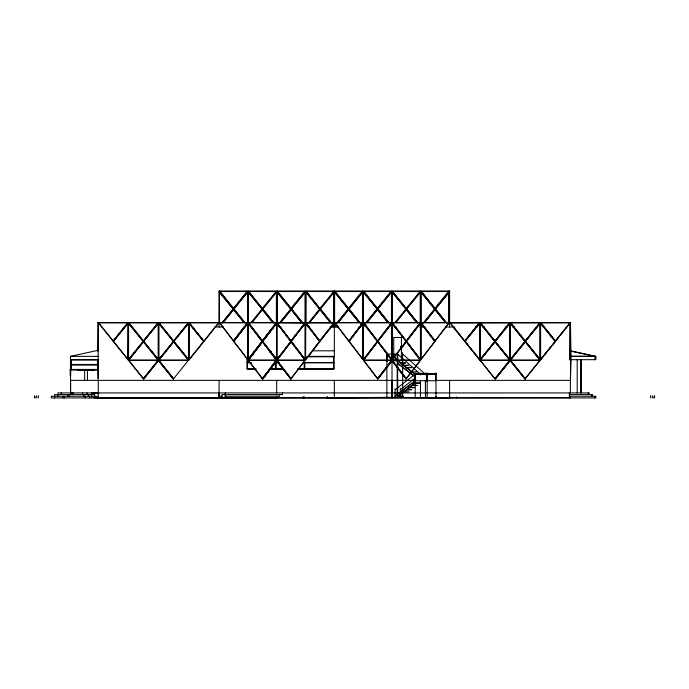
<?xml version="1.0" encoding="UTF-8"?>
<svg xmlns="http://www.w3.org/2000/svg" width="689" height="689" viewBox="0 0 689 689"><rect width="100%" height="100%" fill="white"/><g stroke="black" fill="none" stroke-linecap="round" stroke-linejoin="round"><path stroke-width="1.03" d="M387.029 353.001L387.27 360.76M392.032 397.329L391.981 323.141L377.805 341.399L391.765 359.649L394.048 357.16M397.932 397.329C396.726 393.522 410.833 398.078 398.044 396.554M406.57 389.905L411.833 389.569L406.226 389.905M397.932 396.554L414.683 383.256M425.346 380.707L425.457 397.329M326.672 397.915L391.929 397.329L449.581 397.915L449.581 380.362M570.458 322.779L570.793 360.011L570.458 322.555L540.262 360.235M570.458 322.59L570.165 359.684L570.165 356.359L595.847 356.359L595.847 359.684L569.605 359.684M594.9 359.684L594.9 356.359L570.216 356.265L570.363 350.813L595.847 356.359M415.079 380.957L395.279 395.899M426.982 374.282L415.398 374.282L415.398 373.834L415.398 381.043M276.754 397.329L276.728 397.915L98.303 397.915L98.277 380.362M420.471 380.931L420.471 382.92L412.332 382.92M392.058 354.06L397.389 360.7L392.153 354.18M276.728 397.329L276.892 397.915M397.622 360.941L397.639 354.12M570.354 351.02L569.415 350.813L594.9 356.359M247.489 322.779L233.511 341.064L219.524 322.779L247.652 322.779L233.433 341.064L244.251 326.93M247.721 323.141L247.721 359.649L233.692 341.399L247.885 323.141L247.661 359.649M247.885 323.141L233.692 341.399M262.233 341.399L248.109 359.649L248.109 323.141L262.233 341.399L248.049 359.649M262.32 341.064L276.298 322.779M251.459 326.93L262.268 341.064L276.47 322.779L248.341 322.779L262.431 341.064L272.611 327.766M248.341 360.011L262.32 341.735M262.526 341.399L276.702 359.649L262.578 341.399L276.918 323.141L290.87 341.399L276.918 359.649L262.526 341.399L273.318 327.292M248.505 360.011L262.483 341.735L276.47 360.011L248.281 360.011M262.742 341.399L276.702 323.141M290.87 341.399L276.754 359.649L276.702 322.555M304.934 322.779L290.965 341.064L276.987 322.779L305.098 322.779L290.939 341.064M276.298 360.459L262.32 378.743L248.281 360.459L276.47 360.459L262.268 378.743L267.358 372.094M291.214 341.399L305.339 323.141L291.197 341.399L305.339 359.649L305.348 291.929L291.456 309.034L302.299 322.555M262.526 379.079L276.496 360.821L290.87 379.079L276.728 360.821L262.526 379.079L276.539 360.821M277.15 360.011L291.102 341.735L305.098 360.011L276.961 360.011L291.128 341.735M290.706 379.079L322.934 336.904M324.2 335.242L326.112 332.753M327.378 331.09L328.653 329.428M290.939 378.743L305.089 360.459L276.961 360.459L290.965 378.743M305.718 359.649L319.662 341.399L305.554 323.141L305.554 359.649L305.752 291.929L319.636 309.034L308.534 322.883M333.898 322.779L319.756 341.064L305.787 322.779L276.565 322.555L334.923 322.779L348.901 341.064L362.879 322.779L305.787 322.779M308.483 356.359L328.61 330.04M334.845 322.779L348.737 341.064L362.715 322.779M348.987 341.399L363.112 323.141L348.987 341.399L363.112 359.649L363.249 291.929L377.133 309.034L366.29 322.555M363.336 359.649L377.46 341.399L363.336 323.141L363.336 359.649L377.46 341.399M377.546 341.064L391.697 322.779L363.568 322.779L377.546 341.064L391.533 322.779M377.546 341.735L363.568 360.011L391.697 360.011L377.71 341.735L391.533 360.011M377.805 341.399L392.144 323.141L406.105 341.399L401.032 348.031M363.732 360.011L377.71 341.735M406.105 341.399L391.981 359.649L377.968 341.399M406.191 341.064L420.342 322.779L392.213 322.779L406.191 341.064L420.178 322.779M377.546 378.743L391.697 360.459L363.568 360.459L377.546 378.743L391.533 360.459M393.488 358.349L392.213 360.011L420.342 360.011L406.364 341.735L394.754 356.687M406.45 341.399L420.574 323.141L420.574 359.649L406.45 341.399L420.574 323.141M392.377 360.011L393.652 358.349M401.274 348.384L406.364 341.735M406.191 378.743L420.342 360.459L392.213 360.459L406.191 378.743L420.178 360.459M420.798 359.649L434.923 341.399L420.798 323.141L420.798 359.649L434.923 341.399M435.009 341.064L449.159 322.779L421.031 322.779L435.009 341.064L448.987 322.779M233.605 341.064L244.414 326.93M234.329 340.564L244.483 327.292M234.493 340.564L244.655 327.292M248.677 358.823L261.381 342.226M262.268 341.064L272.439 327.766M261.544 342.226L248.212 359.649L248.273 323.141M248.918 359.184L262.483 341.735L249.082 359.184M262.69 341.399L273.481 327.292M270.536 367.935L276.255 360.459M276.427 360.459L262.431 378.743L248.445 360.459M262.69 379.079L276.659 360.821M127.784 322.779L113.117 341.072L127.956 322.779L98.441 322.779M128.033 323.124L113.375 341.399L128.197 323.124L128.033 359.675L128.197 323.124M128.421 359.675L143.243 341.399L128.421 323.124L128.421 359.675L143.243 341.399M143.338 341.072L158.177 322.779L128.662 322.779L143.338 341.072L158.014 322.779M158.177 360.011L143.501 341.727L128.662 360.011L188.407 360.011L173.568 341.727L158.892 360.011M143.605 341.399L158.427 323.124L158.427 359.675L143.605 341.399L158.427 323.124M128.834 360.011L143.501 341.727M143.338 378.752L158.177 360.459L128.662 360.459L143.338 378.752L158.014 360.459M158.642 359.675L173.473 341.399L158.642 359.675L158.642 323.124L173.473 341.399M173.568 341.072L188.407 322.779L158.892 322.779L173.568 341.072L188.243 322.779M173.826 341.399L188.657 323.124L188.657 359.675L173.826 341.399L188.657 323.124M159.056 360.011L173.731 341.727M173.301 379.079L158.642 360.803L173.301 379.079L218.628 322.779L189.122 322.779L203.789 341.072L189.286 322.779M188.846 360.235L219.076 322.555M221.97 322.883L233.244 309.034L222.142 322.883M233.468 308.551L247.377 291.413L219.731 291.413L233.468 308.551L247.213 291.413M223.003 322.581L233.468 309.525L244.104 322.581M244.965 322.883L233.864 309.034L247.747 291.929L247.747 322.934M223.167 322.581L233.64 309.525M233.864 309.034L247.747 291.929M250.77 322.883L262.044 309.034L248.161 291.929L248.161 322.934M262.268 308.551L276.177 291.413L248.531 291.413L262.268 308.551L248.695 291.413M251.804 322.581L262.268 309.525L272.904 322.581M273.766 322.883L262.664 309.034L276.547 291.929L276.547 322.934M251.967 322.581L262.431 309.525M262.664 309.034L276.547 291.929M279.829 322.555L290.844 309.034L279.734 322.883M291.068 308.551L304.969 291.413L277.322 291.413L291.068 308.551L304.805 291.413M280.612 322.555L291.232 309.525L301.704 322.581M280.767 322.581L291.232 309.525M291.456 309.034L305.348 291.929M319.868 308.551L333.769 291.413L306.123 291.413L319.868 308.551L306.286 291.413M309.413 322.555L320.032 309.525L330.496 322.581M331.099 322.555L320.256 309.034L334.139 291.929L334.139 326.138L332.821 324.708M309.559 322.581L320.032 309.525M320.256 309.034L334.139 291.929M336.344 323.994L334.449 326.138L335.758 324.51M337.059 322.883L348.333 309.034L337.489 322.555M348.556 308.551L362.466 291.413L334.82 291.413L348.556 308.551L362.302 291.413M336.783 324.209L334.82 326.655L338.153 326.655M338.092 322.581L348.556 309.525L359.176 322.555M360.054 322.883L348.953 309.034L362.672 291.929L362.836 322.555M334.983 326.655L336.301 325.019M338.273 322.555L348.729 309.525M348.953 309.034L362.836 291.929M365.859 322.883L377.133 309.034M377.357 308.551L391.266 291.413L363.62 291.413L377.357 308.551L391.094 291.413M363.99 325.423L365.136 323.994M364.274 325.845L365.583 324.209M366.892 322.581L377.357 309.525L387.976 322.555M388.854 322.883L377.753 309.034L391.464 291.929L391.636 322.555M364.438 325.837L365.756 324.2M367.073 322.555L377.52 309.525M377.753 309.034L391.636 291.929M394.659 322.883L405.933 309.034L392.041 291.929L392.041 322.934M406.157 308.551L420.057 291.413L392.411 291.413L406.157 308.551L392.584 291.413M395.684 322.581L406.157 309.525L416.793 322.581M417.655 322.883L406.544 309.034L420.436 291.929L420.436 322.934M395.856 322.581L406.321 309.525M406.544 309.034L420.436 291.929M423.451 322.883L434.725 309.034L423.623 322.883M434.957 308.551L448.858 291.413L421.212 291.413L434.957 308.551L448.694 291.413M424.484 322.581L434.957 309.525L445.585 322.581M446.455 322.883L435.345 309.034L449.581 291.929M424.648 322.581L435.121 309.525M435.345 309.034L449.228 291.929L449.245 322.934L449.228 291.929M464.696 341.072L479.535 322.779L450.02 322.779L464.696 341.072L479.372 322.779M464.954 341.399L479.785 323.124L479.785 359.675L464.954 341.399L479.785 323.124M480 359.675L494.823 341.399L480 323.124L480 359.675L494.823 341.399M494.926 341.072L509.765 322.779L480.25 322.779L494.926 341.072L509.593 322.779M509.765 360.011L495.09 341.727L480.25 360.011L539.987 360.011L525.311 341.727L510.471 360.011M495.184 341.399L510.006 323.124L510.006 359.675L495.184 341.399L510.006 359.675M480.414 360.011L495.09 341.727M495.348 341.399L510.006 323.124M494.926 378.752L509.765 360.459L480.25 360.459L494.926 378.752L509.593 360.459M510.23 359.675L525.052 341.399L510.23 323.124L510.23 359.675L525.052 341.399M525.147 341.072L539.987 322.779L510.471 322.779L525.147 341.072L539.823 322.779M525.414 341.399L540.236 323.124L540.236 359.675L525.414 341.399L540.236 323.124M495.348 379.079L510.006 360.803L495.184 379.079L450.184 322.779L449.417 322.555M510.644 360.011L525.311 341.727M525.147 378.752L539.987 360.459L510.471 360.459L525.147 378.752L539.823 360.459M540.452 359.675L555.282 341.399L540.452 359.675L540.452 323.124L555.282 341.399M555.377 341.072L570.216 322.779L540.701 322.779L555.377 341.072L570.053 322.779M397.45 363.249L415.183 376.607M412.332 385.47L415.019 382.92M400.507 389.569L415.243 377.994M395.047 396.218L415.209 380.707L415.209 372.947M397.932 396.287L411.979 385.47L417.594 385.47L412.332 385.142M435.775 373.834L435.81 374.273L435.853 373.834L427.283 373.834L427.335 380.707L435.853 380.707L435.853 373.834M98.002 322.555L219.335 322.555M218.465 322.779L219.378 322.555M70.571 392.928L70.459 356.359L98.165 350.262M435.775 374.282L427.283 374.282M250.882 355.593L252.949 355.214M269.468 352.157L271.535 351.769M386.985 353.913L387.063 361.088M450.184 322.779L570.656 322.555M219.076 291.929L233.244 309.034M276.918 359.649L276.952 291.929L290.844 309.034M334.449 326.138L334.449 291.929L348.333 309.034M420.841 322.934L420.841 291.929L434.725 309.034M262.044 309.034L248.161 291.929M319.636 309.034L305.752 291.929M405.933 309.034L392.041 291.929M97.829 322.555L570.793 322.555M98.165 322.779L97.829 351.407M188.872 323.124L203.694 341.399L188.872 323.124L188.872 359.675L189.036 323.124M278.382 326.655L280.664 326.655M307.182 326.655L309.464 326.655M330.599 326.655L333.769 326.655L332.46 325.027M214.804 326.991L223.4 326.991M329.997 326.991L338.635 326.991M358.874 326.991L361.01 326.991M394.091 326.991L396.227 326.991M419.67 326.991L425.035 326.991M445.258 326.991L454.921 326.991M475.195 326.991L477.331 326.991M482.662 326.991L484.798 326.991M505.071 326.991L507.207 326.991M512.547 326.991L514.683 326.991M319.67 341.399L305.554 323.141M283.644 350.813L284.161 350.813M298.053 350.813L298.57 350.813M312.462 350.813L334.329 350.813M386.985 354.112L397.243 354.112M570.483 356.273L570.492 350.847M70.459 356.359L98.165 356.359M279.407 356.359L279.923 356.359M302.29 356.359L302.807 356.359M307.578 356.359L334.329 356.359L334.329 291.085M569.855 356.359L569.674 359.684M273.499 356.799L275.591 356.799M306.622 356.799L333.941 356.799L333.941 369.209L297.941 369.209M70.459 359.684L98.716 359.684M97.804 359.908L70.984 359.908L70.984 364.447L97.804 364.447M188.407 360.459L158.892 360.459L173.568 378.752L159.056 360.459M392.144 360.821L377.805 379.079L391.929 360.821L405.942 379.079M247.136 362.56L250.495 362.56M275.367 362.56L275.591 358.719M275.755 362.56L279.114 362.56M333.941 362.56L304.538 362.56L304.538 357.763M247.136 362.784L251.537 362.784M275.367 362.784L275.591 368.77L270.14 368.77M275.755 362.784L279.114 362.784M333.941 362.784L303.995 362.784L304.211 357.763M400.309 362.974L405.588 362.974L400.309 363.31M70.571 364.67L98.165 364.67M97.804 364.894L70.984 364.894L70.984 369.433L97.804 369.433M403.194 365.196L408.465 365.196M403.194 365.523L408.465 365.523M406.071 367.409L411.342 367.409M406.071 367.737L411.342 367.737M247.136 368.77L255.722 368.77M275.755 368.77L283.3 368.77M297.717 368.77L333.941 368.77M256.325 369.209L247.136 369.209L247.136 358.719M270.002 369.209L275.591 369.209M283.033 369.209L275.755 369.209L275.755 358.719M70.02 369.657L98.165 369.657M70.235 369.881L70.683 369.881M70.872 369.881L97.804 369.881M77.573 369.993L94.074 369.993M70.235 370.32L70.683 370.277L70.683 375.195L70.235 375.195L70.235 370.277M77.969 370.32L93.842 370.32M411.833 371.845L417.103 371.845M415.398 374.058L435.775 374.058M426.982 374.213L415.321 374.213L415.321 383.256M70.235 375.583L70.683 375.583M415.622 380.362L70.571 380.362L70.571 392.523L72.233 392.523M435.414 380.362L570.38 380.362L570.38 392.928M415.321 380.707L426.982 380.707M415.321 381.043L415.209 382.92M412.332 383.256L420.471 383.256L420.471 397.329M409.447 387.356L414.709 387.356M409.102 387.692L414.709 387.692M403.694 391.791L408.947 391.791M569.312 394.59L592.506 394.59L592.506 396.253M219.076 396.253L222.271 396.253M225.157 396.253L279.579 396.253L279.579 394.59M391.765 397.329L392.248 397.329M570.492 397.751L93.67 397.915M91.516 392.928L99.009 393.238M334.156 322.555L334.992 323.21L334.156 322.555L334.992 322.874L319.929 341.064L305.95 322.779M395.262 389.69L415.019 374.282M397.639 360.915L414.709 374.058M397.682 360.803L415.26 374.428M397.467 363.292L415.476 377.271M397.622 354.112L420.281 374.058M402.729 354.112L425.13 374.058M334.329 322.555L334.992 323.21L334.492 322.555M540.865 322.779L555.541 341.072M540.452 323.124L555.11 341.399M510.644 322.779L525.311 341.072M525.578 341.399L540.236 359.675M510.23 323.124L524.889 341.399M525.147 341.727L539.823 360.011M480.414 322.779L495.09 341.072M510.644 360.459L525.311 378.752M480 323.124L494.659 341.399M494.926 341.727L509.593 360.011M452.94 326.741L479.811 360.235M421.375 291.413L435.121 308.551M435.508 309.034L446.618 322.883M420.841 291.929L434.561 309.034M434.957 309.525L445.421 322.581M406.717 309.034L417.818 322.883M406.157 309.525L416.621 322.581M363.783 291.413L377.52 308.551M377.916 309.034L388.76 322.555M389.914 323.994L391.059 325.423M363.249 291.929L376.969 309.034M377.357 309.525L387.829 322.581M334.983 291.413L348.729 308.551M349.116 309.034L359.959 322.555M361.114 323.994L362.259 325.423M360.493 324.2L361.811 325.837M334.449 291.929L348.169 309.034M348.556 309.525L359.029 322.581M320.419 309.034L331.53 322.883M332.839 324.51L334.139 326.138M319.868 309.525L330.315 322.555M332.287 325.019L333.605 326.655M277.495 291.413L291.232 308.551M291.628 309.034L304.038 324.51M276.952 291.929L290.672 309.034M291.068 309.525L301.515 322.555M262.828 309.034L273.929 322.883M262.268 309.525L272.741 322.581M219.894 291.413L233.64 308.551M234.027 309.034L245.138 322.883M219.36 291.929L233.08 309.034M233.468 309.525L243.94 322.581M159.056 322.779L173.731 341.072M173.99 341.399L188.657 359.675M158.642 323.124L173.301 341.399M173.568 341.727L188.243 360.011M128.834 322.779L143.501 341.072M143.768 341.399L158.427 359.675M128.421 323.124L143.079 341.399M143.338 341.727L158.014 360.011M98.605 322.779L113.28 341.072M113.539 341.399L128.197 359.675M128.834 360.459L143.501 378.752M128.395 360.235L98.165 322.555L98.165 379.079L97.829 359.684M421.194 322.779L435.172 341.064M420.798 323.141L434.75 341.399M392.377 322.779L406.364 341.064M406.613 341.399L420.574 359.649M405.942 341.399L391.981 323.141L391.92 360.76M406.191 341.735L420.178 360.011M363.732 322.779L377.71 341.064M392.377 360.459L406.364 378.743M363.336 323.141L377.288 341.399M349.159 341.399L363.112 359.649M363.732 360.459L377.71 378.743M277.15 322.779L291.128 341.064M291.361 341.399L305.339 359.649M276.754 323.141L290.706 341.399M290.965 341.735L304.934 360.011M248.505 322.779L262.483 341.064M277.15 360.459L291.128 378.743M248.109 323.141L262.061 341.399M262.268 341.735L276.298 360.011M219.688 322.779L233.674 341.064M233.855 341.399L247.885 359.649M570.363 350.813L570.492 356.359M654.55 395.701L654.55 397.915M653.775 396.804L653.775 397.915M652.337 395.701L652.337 397.915M650.649 395.701L650.649 397.915M594.9 396.253L594.9 397.915M591.593 394.59L591.593 396.253M589.164 394.59L589.164 392.928L57.945 392.928L57.945 396.253M588.285 392.928L588.285 394.59M581.413 359.684L581.413 392.928M580.526 359.684L580.526 392.928M577.201 359.684L577.201 392.928M569.855 322.555L569.855 359.684M569.855 396.253L569.855 397.915M569.347 392.928L569.312 396.253L595.847 396.253L595.847 397.915L51.296 397.915L51.296 396.253L97.545 396.253L97.545 397.751M540.624 323.124L540.624 359.675M540.073 323.124L540.073 359.675M510.394 323.124L510.394 359.675M509.843 323.124L509.843 359.675M480.164 323.124L480.164 359.675M479.613 323.124L479.613 359.675M456.781 396.804L456.781 397.915M449.796 396.804L449.796 397.915M449.581 326.991L449.581 291.085L219.076 291.085L219.076 326.991M449.59 396.804L449.581 397.915M449.521 291.085L449.521 322.762M449.245 291.085L449.245 291.525M449.064 291.929L449.064 322.934M448.918 291.085L448.918 291.525L421.1 291.525L421.1 291.085M436.283 396.804L436.283 397.915M436.077 396.804L436.077 397.915M435.965 372.947L435.965 397.329M427.171 372.947L427.171 380.707M427.171 381.043L427.171 397.329M426.982 373.834L426.982 381.043M425.535 373.834L425.535 374.282M425.346 372.947L425.346 374.799M421.005 291.929L421.005 322.934M420.962 323.141L420.962 359.649M420.411 323.141L420.411 359.649M420.471 372.947L420.471 374.799M420.264 291.929L420.264 322.934M420.101 291.085L420.101 291.525L392.291 291.525L392.291 291.085M415.209 383.256L415.209 397.329M402.591 353.001L402.703 397.329M402.479 353.001L402.479 360.76M400.559 346.24L400.559 348.703M400.309 388.467L400.309 396.218M400.309 396.554L400.309 397.329M397.656 353.001L397.656 397.329M397.544 360.76L397.544 363.31M397.208 353.001L397.208 397.329M395.047 388.794L395.047 396.554M392.213 291.929L392.144 359.649M391.955 380.362L391.903 397.915M391.765 323.141L391.765 359.649M391.464 291.929L391.464 324.002M391.292 291.085L391.292 291.525L363.473 291.525L363.473 291.085M387.089 353.913L387.089 361.088M386.873 360.76L386.873 397.329M363.413 291.929L363.413 322.555M363.499 323.141L363.499 359.649M362.948 323.141L362.948 359.649M362.672 291.929L362.672 325.07M362.474 291.085L362.474 291.525L334.656 291.525L334.656 291.085M334.613 291.929L334.613 326.138M334.329 380.362L334.329 397.915M333.993 291.085L333.993 291.525L306.174 291.525L306.174 291.085M333.976 291.929L333.976 326.138M333.717 356.799L333.717 362.56M333.717 362.784L333.717 368.77M327.335 396.804L327.335 397.915M327.129 396.804L327.129 397.915M305.916 291.929L305.916 324.002M305.184 291.085L305.184 291.525L277.366 291.525L277.366 291.085M305.175 291.929L305.167 359.649M304.762 357.763L304.762 359.684M304.762 362.56L304.762 369.209M304.538 362.784L304.538 368.77M304.374 397.915L304.374 396.804L303.031 396.804L303.031 397.915M304.211 362.784L304.211 368.77M303.995 368.77L303.995 369.209M282.456 392.928L282.456 394.59L221.953 394.59L221.953 397.915M277.124 291.929L277.124 324.002M276.702 380.362L276.702 392.928M276.702 396.253L276.685 397.751M276.539 323.141L276.539 359.649M276.367 291.085L276.367 291.525L248.548 291.525L248.548 291.085M276.384 291.929L276.384 324.002M275.979 358.719L275.979 362.56M275.979 362.784L275.979 368.77M275.367 358.719L275.367 369.209M248.324 291.929L248.324 322.934M247.584 291.929L247.584 322.934M247.549 291.085L247.549 291.525L219.739 291.525L219.739 291.085M247.351 358.719L247.351 362.56M247.351 362.784L247.351 368.77M226.268 396.804L226.268 397.915M226.061 396.804L226.061 397.915M225.182 392.928L225.182 397.915M219.524 291.929L219.421 322.934L219.403 291.085M219.076 380.362L219.076 397.915M218.852 392.213L218.861 397.915M188.485 323.124L188.485 359.675M158.815 323.124L158.815 359.675M158.263 323.124L158.263 359.675M128.585 323.124L128.585 359.675M97.941 359.684L97.941 369.657M97.64 359.908L97.64 364.447M97.64 364.894L97.64 369.433M94.66 396.253L94.66 394.59L54.62 394.59L54.62 397.915M91.783 392.928L91.783 394.59M91.516 394.59L91.516 397.915M89.57 396.253L89.57 397.915M88.356 394.59L88.356 396.253M87.469 369.657L87.469 380.233M87.133 392.928L87.133 394.59M85.031 396.253L85.031 397.915M84.644 369.657L84.644 380.354M83.808 394.59L83.808 396.253M82.594 392.928L82.594 394.59M73.525 392.928L73.525 394.59M72.457 392.928L72.457 394.59M72.302 392.928L72.302 394.59M71.234 392.928L71.234 394.59M71.01 359.684L71.01 369.657M68.986 394.59L68.986 396.253M67.763 394.59L67.763 396.253M64.439 396.253L64.439 397.915M63.224 396.253L63.224 397.915M61.269 392.928L61.269 394.59M38.291 395.701L38.291 397.915M36.663 395.701L36.663 397.915M35.225 396.804L35.225 397.915M34.45 395.701L34.45 397.915M400.352 396.494L400.352 396.494M158.263 360.803L143.605 379.079L158.263 360.803M401.42 337.489L393.738 337.489L393.738 360.76L401.42 360.76L401.42 337.489M570.793 360.459L570.458 379.079L570.793 360.459M510.394 360.803L525.052 379.079L510.394 360.803"/></g></svg>
